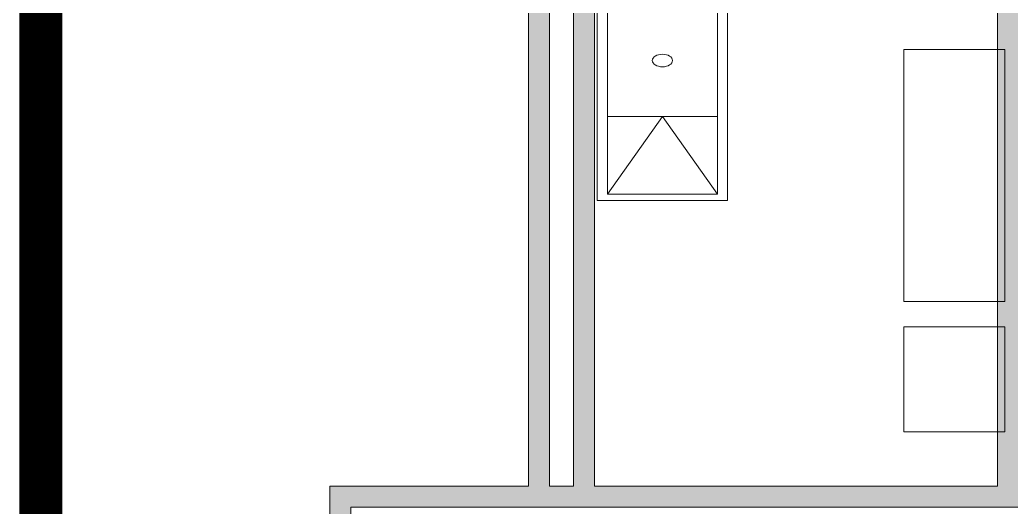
# Model space of a CAD drawing. Header units: inches. Extents: x -675 to 1187, y -924 to 1124.
# Drawn here: x -675.4 to -439.4, y 5.9 to 121.9 of the extents above; entities that cross this region are included whole.
import ezdxf

# ---------------------------------------------------------------- set-up
doc = ezdxf.new("R2010")
doc.units = ezdxf.units.IN
doc.header["$MEASUREMENT"] = 0
for name, color, linetype, lineweight in [('A-Furn-Chair', 250, 'Continuous', 13), ('A-Wall-E', 50, 'Continuous', 9), ('Base_dwg', 8, 'Continuous', 9), ('core and shell', 50, 'Continuous', 9)]:
    doc.layers.add(name, color=color, linetype=linetype, lineweight=lineweight)

# ---------------------------------------------------------------- blocks, each defined once
blk = doc.blocks.new('Base_dwg__U365-727939-Level 1 Copy 1')
at = {"layer": 'A-Wall-E'}
for points in [[(13.0625, 2.5), (2.5, 2.5), (-2.5, -2.5), (10.5625, -2.5), (13.0625, -1.25)], [(220, 0), (218.75, 2.5), (13.0625, 2.5), (13.0625, -1.25), (15.5625, -2.5), (218.75, -2.5)]]:
    blk.add_hatch(color=256, dxfattribs=at).paths.add_polyline_path(points, flags=0)
for p, q in [((-2.5, -2.5), (10.5625, -2.5)), ((15.5625, -2.5), (218.75, -2.5))]:
    blk.add_line(p, q, dxfattribs=at)
at = {"layer": 'A-Wall-E', "flags": 128}
blk.add_lwpolyline([(218.75, 2.5), (13.0625, 2.5), (2.5, 2.5)], dxfattribs=at)
blk = doc.blocks.new('Base_dwg__U366-727940-Level 1 Copy 1')
at = {"layer": 'A-Wall-E'}
blk.add_hatch(color=256, dxfattribs=at).paths.add_polyline_path([(220, 0), (218.75, 2.5), (2.5, 2.5), (1.25, 0), (2.5, -2.5), (218.75, -2.5)], flags=0)
for p, q in [((218.75, 2.5), (2.5, 2.5)), ((2.5, -2.5), (218.75, -2.5))]:
    blk.add_line(p, q, dxfattribs=at)
blk = doc.blocks.new('Base_dwg__U368-727942-Level 1 Copy 1')
at = {"layer": 'A-Wall-E'}
blk.add_hatch(color=256, dxfattribs=at).paths.add_polyline_path([(223.75, 2.5), (2.5, 2.5), (2.5, -2.5), (218.75, -2.5)], flags=0)
for p, q in [((223.75, 2.5), (2.5, 2.5)), ((2.5, -2.5), (218.75, -2.5))]:
    blk.add_line(p, q, dxfattribs=at)
blk = doc.blocks.new('Base_dwg__U369-727943-Level 1 Copy 1')
at = {"layer": 'A-Wall-E'}
for points in [[(-2.5, 2.5), (2.5, -2.5), (98.37, -2.5), (100.87, -1.25), (100.87, 2.5)], [(100.87, 2.5), (100.87, -1.25), (103.37, -2.5), (109.12, -2.5), (111.62, -1.25), (111.62, 2.5)], [(111.62, 2.5), (111.62, -1.25), (114.12, -2.5), (161.39, -2.5), (156.39, 2.5)]]:
    blk.add_hatch(color=256, dxfattribs=at).paths.add_polyline_path(points, flags=0)
for p, q in [((2.5, -2.5), (98.37, -2.5)), ((103.37, -2.5), (109.12, -2.5)), ((114.12, -2.5), (161.39, -2.5))]:
    blk.add_line(p, q, dxfattribs=at)
at = {"layer": 'A-Wall-E', "flags": 128}
blk.add_lwpolyline([(156.39, 2.5), (111.62, 2.5), (100.87, 2.5), (-2.5, 2.5)], dxfattribs=at)
blk = doc.blocks.new('Base_dwg__U370-727944-Level 1 Copy 1')
at = {"layer": 'A-Wall-E'}
blk.add_hatch(color=256, dxfattribs=at).paths.add_polyline_path([(208.5, -2.5), (203.5, 2.5), (2.5, 2.5), (-2.5, -2.5), (173.28, -2.5)], flags=0)
for p, q in [((203.5, 2.5), (2.5, 2.5)), ((-2.5, -2.5), (208.5, -2.5))]:
    blk.add_line(p, q, dxfattribs=at)
blk = doc.blocks.new('Base_dwg-531197-Level 1 Copy 1')
at = {"layer": 'A-Furn-Chair'}
blk.add_line((491.44, 1022.84), (465.24, 1022.84), dxfattribs=at)
at = {"layer": 'A-Furn-Chair', "flags": 128}
for points in [[(493.84, 1002.84), (493.84, 1149.51), (462.84, 1149.51), (462.84, 1002.84)], [(559.82, 978.84), (559.82, 1038.84), (535.82, 1038.84), (535.82, 978.84)], [(535.82, 947.77), (559.82, 947.77), (559.82, 972.77), (535.82, 972.77)]]:
    blk.add_lwpolyline(points, close=True, dxfattribs=at)
for points in [[(478.34, 1129.51), (465.24, 1148.01), (491.44, 1148.01), (465.24, 1148.01), (465.24, 1004.34), (491.44, 1004.34), (491.44, 1121.34)], [(491.44, 1004.34), (478.34, 1022.84), (465.24, 1004.34)]]:
    blk.add_lwpolyline(points, dxfattribs=at)
at = {"layer": 'A-Furn-Chair'}
blk.add_ellipse((478.34, 1036.18), major_axis=(2.4, 0), ratio=0.625, dxfattribs=at)
at = {"layer": 'core and shell'}
for p, q in [((335.41, 359.9), (335.41, 1861.47)), ((335.41, 1045.83), (325.41, 1045.83)), ((335.41, 1045.71), (325.41, 1045.71)), ((335.41, 1045.58), (325.41, 1045.58)), ((335.41, 1045.46), (325.41, 1045.46)), ((335.41, 1045.33), (325.41, 1045.33)), ((335.41, 1045.21), (325.41, 1045.21)), ((335.41, 1045.08), (325.41, 1045.08)), ((335.41, 1044.96), (325.41, 1044.96)), ((335.41, 1044.83), (325.41, 1044.83)), ((335.41, 1044.71), (325.41, 1044.71)), ((335.41, 1044.58), (325.41, 1044.58)), ((335.41, 1044.46), (325.41, 1044.46)), ((335.41, 1044.33), (325.41, 1044.33)), ((335.41, 1044.21), (325.41, 1044.21)), ((335.41, 1044.08), (325.41, 1044.08)), ((335.41, 1043.96), (325.41, 1043.96)), ((335.41, 1043.83), (325.41, 1043.83)), ((335.41, 1043.71), (325.41, 1043.71)), ((335.41, 1043.58), (325.41, 1043.58)), ((335.41, 1043.46), (325.41, 1043.46)), ((335.41, 1043.33), (325.41, 1043.33)), ((335.41, 1043.21), (325.41, 1043.21)), ((335.41, 1043.08), (325.41, 1043.08)), ((335.41, 1042.96), (325.41, 1042.96)), ((335.41, 1042.83), (325.41, 1042.83)), ((335.41, 1042.71), (325.41, 1042.71)), ((335.41, 1042.58), (325.41, 1042.58)), ((335.41, 1042.46), (325.41, 1042.46)), ((335.41, 1042.33), (325.41, 1042.33)), ((335.41, 1042.21), (325.41, 1042.21)), ((335.41, 1042.08), (325.41, 1042.08)), ((335.41, 1041.96), (325.41, 1041.96)), ((335.41, 1041.83), (325.41, 1041.83)), ((335.41, 1041.71), (325.41, 1041.71)), ((335.41, 1041.58), (325.41, 1041.58)), ((335.41, 1041.46), (325.41, 1041.46)), ((335.41, 1041.33), (325.41, 1041.33)), ((335.41, 1041.21), (325.41, 1041.21)), ((335.41, 1041.08), (325.41, 1041.08)), ((335.41, 1040.96), (325.41, 1040.96)), ((335.41, 1040.83), (325.41, 1040.83)), ((335.41, 1040.71), (325.41, 1040.71)), ((335.41, 1040.58), (325.41, 1040.58)), ((335.41, 1040.46), (325.41, 1040.46)), ((335.41, 1040.33), (325.41, 1040.33)), ((335.41, 1040.21), (325.41, 1040.21)), ((335.41, 1040.08), (325.41, 1040.08)), ((335.41, 1039.96), (325.41, 1039.96)), ((335.41, 1039.83), (325.41, 1039.83)), ((335.41, 1039.71), (325.41, 1039.71)), ((335.41, 1039.58), (325.41, 1039.58)), ((335.41, 1039.46), (325.41, 1039.46)), ((335.41, 1039.33), (325.41, 1039.33)), ((335.41, 1039.21), (325.41, 1039.21)), ((335.41, 1039.08), (325.41, 1039.08)), ((335.41, 1038.96), (325.41, 1038.96)), ((335.41, 1038.83), (325.41, 1038.83)), ((335.41, 1038.71), (325.41, 1038.71)), ((335.41, 1038.58), (325.41, 1038.58)), ((335.41, 1038.46), (325.41, 1038.46)), ((335.41, 1038.33), (325.41, 1038.33)), ((335.41, 1038.21), (325.41, 1038.21)), ((335.41, 1038.08), (325.41, 1038.08)), ((335.41, 1037.96), (325.41, 1037.96)), ((335.41, 1037.83), (325.41, 1037.83)), ((335.41, 1037.71), (325.41, 1037.71)), ((335.41, 1037.58), (325.41, 1037.58)), ((335.41, 1037.46), (325.41, 1037.46)), ((335.41, 1037.33), (325.41, 1037.33)), ((335.41, 1037.21), (325.41, 1037.21)), ((335.41, 1037.08), (325.41, 1037.08)), ((335.41, 1036.96), (325.41, 1036.96)), ((335.41, 1036.83), (325.41, 1036.83)), ((335.41, 1036.71), (325.41, 1036.71)), ((335.41, 1036.58), (325.41, 1036.58)), ((335.41, 1036.46), (325.41, 1036.46)), ((335.41, 1036.33), (325.41, 1036.33)), ((335.41, 1036.21), (325.41, 1036.21)), ((335.41, 1036.08), (325.41, 1036.08)), ((335.41, 1035.96), (325.41, 1035.96)), ((335.41, 1035.83), (325.41, 1035.83)), ((335.41, 1035.71), (325.41, 1035.71)), ((335.41, 1035.58), (325.41, 1035.58)), ((335.41, 1035.46), (325.41, 1035.46)), ((335.41, 1035.33), (325.41, 1035.33)), ((335.41, 1035.21), (325.41, 1035.21)), ((335.41, 1035.08), (325.41, 1035.08)), ((335.41, 1034.96), (325.41, 1034.96)), ((335.41, 1034.83), (325.41, 1034.83)), ((335.41, 1034.71), (325.41, 1034.71)), ((335.41, 1034.58), (325.41, 1034.58)), ((335.41, 1034.46), (325.41, 1034.46)), ((335.41, 1034.33), (325.41, 1034.33)), ((335.41, 1034.21), (325.41, 1034.21)), ((335.41, 1034.08), (325.41, 1034.08)), ((335.41, 1033.96), (325.41, 1033.96)), ((335.41, 1033.83), (325.41, 1033.83)), ((335.41, 1033.71), (325.41, 1033.71)), ((335.41, 1033.58), (325.41, 1033.58)), ((335.41, 1033.46), (325.41, 1033.46)), ((335.41, 1033.33), (325.41, 1033.33)), ((335.41, 1033.21), (325.41, 1033.21)), ((335.41, 1033.08), (325.41, 1033.08)), ((335.41, 1032.96), (325.41, 1032.96)), ((335.41, 1032.83), (325.41, 1032.83)), ((335.41, 1032.71), (325.41, 1032.71)), ((335.41, 1032.58), (325.41, 1032.58)), ((335.41, 1032.46), (325.41, 1032.46)), ((335.41, 1032.33), (325.41, 1032.33)), ((335.41, 1032.21), (325.41, 1032.21)), ((335.41, 1032.08), (325.41, 1032.08)), ((335.41, 1031.96), (325.41, 1031.96)), ((335.41, 1031.83), (325.41, 1031.83)), ((335.41, 1031.71), (325.41, 1031.71)), ((335.41, 1031.58), (325.41, 1031.58)), ((335.41, 1031.46), (325.41, 1031.46)), ((335.41, 1031.33), (325.41, 1031.33)), ((335.41, 1031.21), (325.41, 1031.21)), ((335.41, 1031.08), (325.41, 1031.08)), ((335.41, 1030.96), (325.41, 1030.96)), ((335.41, 1030.83), (325.41, 1030.83)), ((335.41, 1030.71), (325.41, 1030.71)), ((335.41, 1030.58), (325.41, 1030.58)), ((335.41, 1030.46), (325.41, 1030.46)), ((335.41, 1030.33), (325.41, 1030.33)), ((335.41, 1030.21), (325.41, 1030.21)), ((335.41, 1030.08), (325.41, 1030.08)), ((335.41, 1029.96), (325.41, 1029.96)), ((335.41, 1029.83), (325.41, 1029.83)), ((335.41, 1029.71), (325.41, 1029.71)), ((335.41, 1029.58), (325.41, 1029.58)), ((335.41, 1029.46), (325.41, 1029.46)), ((335.41, 1029.33), (325.41, 1029.33)), ((335.41, 1029.21), (325.41, 1029.21)), ((335.41, 1029.08), (325.41, 1029.08)), ((335.41, 1028.96), (325.41, 1028.96)), ((335.41, 1028.83), (325.41, 1028.83)), ((335.41, 1028.71), (325.41, 1028.71)), ((335.41, 1028.58), (325.41, 1028.58)), ((335.41, 1028.46), (325.41, 1028.46)), ((335.41, 1028.33), (325.41, 1028.33)), ((335.41, 1028.21), (325.41, 1028.21)), ((335.41, 1028.08), (325.41, 1028.08)), ((335.41, 1027.96), (325.41, 1027.96)), ((335.41, 1027.83), (325.41, 1027.83)), ((335.41, 1027.71), (325.41, 1027.71)), ((335.41, 1027.58), (325.41, 1027.58)), ((335.41, 1027.46), (325.41, 1027.46)), ((335.41, 1027.33), (325.41, 1027.33)), ((335.41, 1027.21), (325.41, 1027.21)), ((335.41, 1027.08), (325.41, 1027.08)), ((335.41, 1026.96), (325.41, 1026.96)), ((335.41, 1026.83), (325.41, 1026.83)), ((335.41, 1026.71), (325.41, 1026.71)), ((335.41, 1026.58), (325.41, 1026.58)), ((335.41, 1026.46), (325.41, 1026.46)), ((335.41, 1026.33), (325.41, 1026.33)), ((335.41, 1026.21), (325.41, 1026.21)), ((335.41, 1026.08), (325.41, 1026.08)), ((335.41, 1025.96), (325.41, 1025.96)), ((335.41, 1025.83), (325.41, 1025.83)), ((335.41, 1025.71), (325.41, 1025.71)), ((335.41, 1025.58), (325.41, 1025.58)), ((335.41, 1025.46), (325.41, 1025.46)), ((335.41, 1025.33), (325.41, 1025.33)), ((335.41, 1025.21), (325.41, 1025.21)), ((335.41, 1025.08), (325.41, 1025.08)), ((335.41, 1024.96), (325.41, 1024.96)), ((335.41, 1024.83), (325.41, 1024.83)), ((335.41, 1024.71), (325.41, 1024.71)), ((335.41, 1024.58), (325.41, 1024.58)), ((335.41, 1024.46), (325.41, 1024.46)), ((335.41, 1024.33), (325.41, 1024.33)), ((335.41, 1024.21), (325.41, 1024.21)), ((335.41, 1024.08), (325.41, 1024.08)), ((335.41, 1023.96), (325.41, 1023.96)), ((335.41, 1023.83), (325.41, 1023.83)), ((335.41, 1023.71), (325.41, 1023.71)), ((335.41, 1023.58), (325.41, 1023.58)), ((335.41, 1023.46), (325.41, 1023.46)), ((335.41, 1023.33), (325.41, 1023.33)), ((335.41, 1023.21), (325.41, 1023.21)), ((335.41, 1023.08), (325.41, 1023.08)), ((335.41, 1022.96), (325.41, 1022.96)), ((335.41, 1022.83), (325.41, 1022.83)), ((335.41, 1022.71), (325.41, 1022.71)), ((335.41, 1022.58), (325.41, 1022.58)), ((335.41, 1022.46), (325.41, 1022.46)), ((335.41, 1022.33), (325.41, 1022.33)), ((335.41, 1022.21), (325.41, 1022.21)), ((335.41, 1022.08), (325.41, 1022.08)), ((335.41, 1021.96), (325.41, 1021.96)), ((335.41, 1021.83), (325.41, 1021.83)), ((335.41, 1021.71), (325.41, 1021.71)), ((335.41, 1021.58), (325.41, 1021.58)), ((335.41, 1021.46), (325.41, 1021.46)), ((335.41, 1021.33), (325.41, 1021.33)), ((335.41, 1021.21), (325.41, 1021.21)), ((335.41, 1021.08), (325.41, 1021.08)), ((335.41, 1020.96), (325.41, 1020.96)), ((335.41, 1020.83), (325.41, 1020.83)), ((335.41, 1020.71), (325.41, 1020.71)), ((335.41, 1020.58), (325.41, 1020.58)), ((335.41, 1020.46), (325.41, 1020.46)), ((335.41, 1020.33), (325.41, 1020.33)), ((335.41, 1020.21), (325.41, 1020.21)), ((335.41, 1020.08), (325.41, 1020.08)), ((335.41, 1019.96), (325.41, 1019.96)), ((335.41, 1019.83), (325.41, 1019.83)), ((335.41, 1019.71), (325.41, 1019.71)), ((335.41, 1019.58), (325.41, 1019.58)), ((335.41, 1019.46), (325.41, 1019.46)), ((335.41, 1019.33), (325.41, 1019.33)), ((335.41, 1019.21), (325.41, 1019.21)), ((335.41, 1019.08), (325.41, 1019.08)), ((335.41, 1018.96), (325.41, 1018.96)), ((335.41, 1018.83), (325.41, 1018.83)), ((335.41, 1018.71), (325.41, 1018.71)), ((335.41, 1018.58), (325.41, 1018.58)), ((335.41, 1018.46), (325.41, 1018.46)), ((335.41, 1018.33), (325.41, 1018.33)), ((335.41, 1018.21), (325.41, 1018.21)), ((335.41, 1018.08), (325.41, 1018.08)), ((335.41, 1017.96), (325.41, 1017.96)), ((335.41, 1017.83), (325.41, 1017.83)), ((335.41, 1017.71), (325.41, 1017.71)), ((335.41, 1017.58), (325.41, 1017.58)), ((335.41, 1017.46), (325.41, 1017.46)), ((335.41, 1017.33), (325.41, 1017.33)), ((335.41, 1017.21), (325.41, 1017.21)), ((335.41, 1017.08), (325.41, 1017.08)), ((335.41, 1016.96), (325.41, 1016.96)), ((335.41, 1016.83), (325.41, 1016.83)), ((335.41, 1016.71), (325.41, 1016.71)), ((335.41, 1016.58), (325.41, 1016.58)), ((335.41, 1016.46), (325.41, 1016.46)), ((335.41, 1016.33), (325.41, 1016.33)), ((335.41, 1016.21), (325.41, 1016.21)), ((335.41, 1016.08), (325.41, 1016.08)), ((335.41, 1015.96), (325.41, 1015.96)), ((335.41, 1015.83), (325.41, 1015.83)), ((335.41, 1015.71), (325.41, 1015.71)), ((335.41, 1015.58), (325.41, 1015.58)), ((335.41, 1015.46), (325.41, 1015.46)), ((335.41, 1015.33), (325.41, 1015.33)), ((335.41, 1015.21), (325.41, 1015.21)), ((335.41, 1015.08), (325.41, 1015.08)), ((335.41, 1014.96), (325.41, 1014.96)), ((335.41, 1014.83), (325.41, 1014.83)), ((335.41, 1014.71), (325.41, 1014.71)), ((335.41, 1014.58), (325.41, 1014.58)), ((335.41, 1014.46), (325.41, 1014.46)), ((335.41, 1014.33), (325.41, 1014.33)), ((335.41, 1014.21), (325.41, 1014.21)), ((335.41, 1014.08), (325.41, 1014.08)), ((335.41, 1013.96), (325.41, 1013.96)), ((335.41, 1013.83), (325.41, 1013.83)), ((335.41, 1013.71), (325.41, 1013.71)), ((335.41, 1013.58), (325.41, 1013.58)), ((335.41, 1013.46), (325.41, 1013.46)), ((335.41, 1013.33), (325.41, 1013.33)), ((335.41, 1013.21), (325.41, 1013.21)), ((335.41, 1013.08), (325.41, 1013.08)), ((335.41, 1012.96), (325.41, 1012.96)), ((335.41, 1012.83), (325.41, 1012.83)), ((335.41, 1012.71), (325.41, 1012.71)), ((335.41, 1012.58), (325.41, 1012.58)), ((335.41, 1012.46), (325.41, 1012.46)), ((335.41, 1012.33), (325.41, 1012.33)), ((335.41, 1012.21), (325.41, 1012.21)), ((335.41, 1012.08), (325.41, 1012.08)), ((335.41, 1011.96), (325.41, 1011.96)), ((335.41, 1011.83), (325.41, 1011.83)), ((335.41, 1011.71), (325.41, 1011.71)), ((335.41, 1011.58), (325.41, 1011.58)), ((335.41, 1011.46), (325.41, 1011.46)), ((335.41, 1011.33), (325.41, 1011.33)), ((335.41, 1011.21), (325.41, 1011.21)), ((335.41, 1011.08), (325.41, 1011.08)), ((335.41, 1010.96), (325.41, 1010.96)), ((335.41, 1010.83), (325.41, 1010.83)), ((335.41, 1010.71), (325.41, 1010.71)), ((335.41, 1010.58), (325.41, 1010.58)), ((335.41, 1010.46), (325.41, 1010.46)), ((335.41, 1010.33), (325.41, 1010.33)), ((335.41, 1010.21), (325.41, 1010.21)), ((335.41, 1010.08), (325.41, 1010.08)), ((335.41, 1009.96), (325.41, 1009.96)), ((335.41, 1009.83), (325.41, 1009.83)), ((335.41, 1009.71), (325.41, 1009.71)), ((335.41, 1009.58), (325.41, 1009.58)), ((335.41, 1009.46), (325.41, 1009.46)), ((335.41, 1009.33), (325.41, 1009.33)), ((335.41, 1009.21), (325.41, 1009.21)), ((335.41, 1009.08), (325.41, 1009.08)), ((335.41, 1008.96), (325.41, 1008.96)), ((335.41, 1008.83), (325.41, 1008.83)), ((335.41, 1008.71), (325.41, 1008.71)), ((335.41, 1008.58), (325.41, 1008.58)), ((335.41, 1008.46), (325.41, 1008.46)), ((335.41, 1008.33), (325.41, 1008.33)), ((335.41, 1008.21), (325.41, 1008.21)), ((335.41, 1008.08), (325.41, 1008.08)), ((335.41, 1007.96), (325.41, 1007.96)), ((335.41, 1007.83), (325.41, 1007.83)), ((335.41, 1007.71), (325.41, 1007.71)), ((335.41, 1007.58), (325.41, 1007.58)), ((335.41, 1007.46), (325.41, 1007.46)), ((335.41, 1007.33), (325.41, 1007.33)), ((335.41, 1007.21), (325.41, 1007.21)), ((335.41, 1007.08), (325.41, 1007.08)), ((335.41, 1006.96), (325.41, 1006.96)), ((335.41, 1006.83), (325.41, 1006.83)), ((335.41, 1006.71), (325.41, 1006.71)), ((335.41, 1006.58), (325.41, 1006.58)), ((335.41, 1006.46), (325.41, 1006.46)), ((335.41, 1006.33), (325.41, 1006.33)), ((335.41, 1006.21), (325.41, 1006.21)), ((335.41, 1006.08), (325.41, 1006.08)), ((335.41, 1005.96), (325.41, 1005.96)), ((335.41, 1005.83), (325.41, 1005.83)), ((335.41, 1005.71), (325.41, 1005.71)), ((335.41, 1005.58), (325.41, 1005.58)), ((335.41, 1005.46), (325.41, 1005.46)), ((335.41, 1005.33), (325.41, 1005.33)), ((335.41, 1005.21), (325.41, 1005.21)), ((335.41, 1005.08), (325.41, 1005.08)), ((335.41, 1004.96), (325.41, 1004.96)), ((335.41, 1004.83), (325.41, 1004.83)), ((335.41, 1004.71), (325.41, 1004.71)), ((335.41, 1004.58), (325.41, 1004.58)), ((335.41, 1004.46), (325.41, 1004.46)), ((335.41, 1004.33), (325.41, 1004.33)), ((335.41, 1004.21), (325.41, 1004.21)), ((335.41, 1004.08), (325.41, 1004.08)), ((335.41, 1003.96), (325.41, 1003.96)), ((335.41, 1003.83), (325.41, 1003.83)), ((335.41, 1003.71), (325.41, 1003.71)), ((335.41, 1003.58), (325.41, 1003.58)), ((335.41, 1003.46), (325.41, 1003.46)), ((335.41, 1003.33), (325.41, 1003.33)), ((335.41, 1003.21), (325.41, 1003.21)), ((335.41, 1003.08), (325.41, 1003.08)), ((335.41, 1002.96), (325.41, 1002.96)), ((335.41, 1002.83), (325.41, 1002.83)), ((335.41, 1002.71), (325.41, 1002.71)), ((335.41, 1002.58), (325.41, 1002.58)), ((335.41, 1002.46), (325.41, 1002.46)), ((335.41, 1002.33), (325.41, 1002.33)), ((335.41, 1002.21), (325.41, 1002.21)), ((335.41, 1002.08), (325.41, 1002.08)), ((335.41, 1001.96), (325.41, 1001.96)), ((335.41, 1001.83), (325.41, 1001.83)), ((335.41, 1001.71), (325.41, 1001.71)), ((335.41, 1001.58), (325.41, 1001.58)), ((335.41, 1001.46), (325.41, 1001.46)), ((335.41, 1001.33), (325.41, 1001.33)), ((335.41, 1001.21), (325.41, 1001.21)), ((335.41, 1001.08), (325.41, 1001.08)), ((335.41, 1000.96), (325.41, 1000.96)), ((335.41, 1000.83), (325.41, 1000.83)), ((335.41, 1000.71), (325.41, 1000.71)), ((335.41, 1000.58), (325.41, 1000.58)), ((335.41, 1000.46), (325.41, 1000.46)), ((335.41, 1000.33), (325.41, 1000.33)), ((335.41, 1000.21), (325.41, 1000.21)), ((335.41, 1000.08), (325.41, 1000.08)), ((335.41, 999.96), (325.41, 999.96)), ((335.41, 999.83), (325.41, 999.83)), ((335.41, 999.71), (325.41, 999.71)), ((335.41, 999.58), (325.41, 999.58)), ((335.41, 999.46), (325.41, 999.46)), ((335.41, 999.33), (325.41, 999.33)), ((335.41, 999.21), (325.41, 999.21)), ((335.41, 999.08), (325.41, 999.08)), ((335.41, 998.96), (325.41, 998.96)), ((335.41, 998.83), (325.41, 998.83)), ((335.41, 998.71), (325.41, 998.71)), ((335.41, 998.58), (325.41, 998.58)), ((335.41, 998.46), (325.41, 998.46)), ((335.41, 998.33), (325.41, 998.33)), ((335.41, 998.21), (325.41, 998.21)), ((335.41, 998.08), (325.41, 998.08)), ((335.41, 997.96), (325.41, 997.96)), ((335.41, 997.83), (325.41, 997.83)), ((335.41, 997.71), (325.41, 997.71)), ((335.41, 997.58), (325.41, 997.58)), ((335.41, 997.46), (325.41, 997.46)), ((335.41, 997.33), (325.41, 997.33)), ((335.41, 997.21), (325.41, 997.21)), ((335.41, 997.08), (325.41, 997.08)), ((335.41, 996.96), (325.41, 996.96)), ((335.41, 996.83), (325.41, 996.83)), ((335.41, 996.71), (325.41, 996.71)), ((335.41, 996.58), (325.41, 996.58)), ((335.41, 996.46), (325.41, 996.46)), ((335.41, 996.33), (325.41, 996.33)), ((335.41, 996.21), (325.41, 996.21)), ((335.41, 996.08), (325.41, 996.08)), ((335.41, 995.96), (325.41, 995.96)), ((335.41, 995.83), (325.41, 995.83)), ((335.41, 995.71), (325.41, 995.71)), ((335.41, 995.58), (325.41, 995.58)), ((335.41, 995.46), (325.41, 995.46)), ((335.41, 995.33), (325.41, 995.33)), ((335.41, 995.21), (325.41, 995.21)), ((335.41, 995.08), (325.41, 995.08)), ((335.41, 994.96), (325.41, 994.96)), ((335.41, 994.83), (325.41, 994.83)), ((335.41, 994.71), (325.41, 994.71)), ((335.41, 994.58), (325.41, 994.58)), ((335.41, 994.46), (325.41, 994.46)), ((335.41, 994.33), (325.41, 994.33)), ((335.41, 994.21), (325.41, 994.21)), ((335.41, 994.08), (325.41, 994.08)), ((335.41, 993.96), (325.41, 993.96)), ((335.41, 993.83), (325.41, 993.83)), ((335.41, 993.71), (325.41, 993.71)), ((335.41, 993.58), (325.41, 993.58)), ((335.41, 993.46), (325.41, 993.46)), ((335.41, 993.33), (325.41, 993.33)), ((335.41, 993.21), (325.41, 993.21)), ((335.41, 993.08), (325.41, 993.08)), ((335.41, 992.96), (325.41, 992.96)), ((335.41, 992.83), (325.41, 992.83)), ((335.41, 992.71), (325.41, 992.71)), ((335.41, 992.58), (325.41, 992.58)), ((335.41, 992.46), (325.41, 992.46)), ((335.41, 992.33), (325.41, 992.33)), ((335.41, 992.21), (325.41, 992.21)), ((335.41, 992.08), (325.41, 992.08)), ((335.41, 991.96), (325.41, 991.96)), ((335.41, 991.83), (325.41, 991.83)), ((335.41, 991.71), (325.41, 991.71)), ((335.41, 991.58), (325.41, 991.58)), ((335.41, 991.46), (325.41, 991.46)), ((335.41, 991.33), (325.41, 991.33)), ((335.41, 991.21), (325.41, 991.21)), ((335.41, 991.08), (325.41, 991.08)), ((335.41, 990.96), (325.41, 990.96)), ((335.41, 990.83), (325.41, 990.83)), ((335.41, 990.71), (325.41, 990.71)), ((335.41, 990.58), (325.41, 990.58)), ((335.41, 990.46), (325.41, 990.46)), ((335.41, 990.33), (325.41, 990.33)), ((335.41, 990.21), (325.41, 990.21)), ((335.41, 990.08), (325.41, 990.08)), ((335.41, 989.96), (325.41, 989.96)), ((335.41, 989.83), (325.41, 989.83)), ((335.41, 989.71), (325.41, 989.71)), ((335.41, 989.58), (325.41, 989.58)), ((335.41, 989.46), (325.41, 989.46)), ((335.41, 989.33), (325.41, 989.33)), ((335.41, 989.21), (325.41, 989.21)), ((335.41, 989.08), (325.41, 989.08)), ((335.41, 988.96), (325.41, 988.96)), ((335.41, 988.83), (325.41, 988.83)), ((335.41, 988.71), (325.41, 988.71)), ((335.41, 988.58), (325.41, 988.58)), ((335.41, 988.46), (325.41, 988.46)), ((335.41, 988.33), (325.41, 988.33)), ((335.41, 988.21), (325.41, 988.21)), ((335.41, 988.08), (325.41, 988.08)), ((335.41, 987.96), (325.41, 987.96)), ((335.41, 987.83), (325.41, 987.83)), ((335.41, 987.71), (325.41, 987.71)), ((335.41, 987.58), (325.41, 987.58)), ((335.41, 987.46), (325.41, 987.46)), ((335.41, 987.33), (325.41, 987.33)), ((335.41, 987.21), (325.41, 987.21)), ((335.41, 987.08), (325.41, 987.08)), ((335.41, 986.96), (325.41, 986.96)), ((335.41, 986.83), (325.41, 986.83)), ((335.41, 986.71), (325.41, 986.71)), ((335.41, 986.58), (325.41, 986.58)), ((335.41, 986.46), (325.41, 986.46)), ((335.41, 986.33), (325.41, 986.33)), ((335.41, 986.21), (325.41, 986.21)), ((335.41, 986.08), (325.41, 986.08)), ((335.41, 985.96), (325.41, 985.96)), ((335.41, 985.83), (325.41, 985.83)), ((335.41, 985.71), (325.41, 985.71)), ((335.41, 985.58), (325.41, 985.58)), ((335.41, 985.46), (325.41, 985.46)), ((335.41, 985.33), (325.41, 985.33)), ((335.41, 985.21), (325.41, 985.21)), ((335.41, 985.08), (325.41, 985.08)), ((335.41, 984.96), (325.41, 984.96)), ((335.41, 984.83), (325.41, 984.83)), ((335.41, 984.71), (325.41, 984.71)), ((335.41, 984.58), (325.41, 984.58)), ((335.41, 984.46), (325.41, 984.46)), ((335.41, 984.33), (325.41, 984.33)), ((335.41, 984.21), (325.41, 984.21)), ((335.41, 984.08), (325.41, 984.08)), ((335.41, 983.96), (325.41, 983.96)), ((335.41, 983.83), (325.41, 983.83)), ((335.41, 983.71), (325.41, 983.71)), ((335.41, 983.58), (325.41, 983.58)), ((335.41, 983.46), (325.41, 983.46)), ((335.41, 983.33), (325.41, 983.33)), ((335.41, 983.21), (325.41, 983.21)), ((335.41, 983.08), (325.41, 983.08)), ((335.41, 982.96), (325.41, 982.96)), ((335.41, 982.83), (325.41, 982.83)), ((335.41, 982.71), (325.41, 982.71)), ((335.41, 982.58), (325.41, 982.58)), ((335.41, 982.46), (325.41, 982.46)), ((335.41, 982.33), (325.41, 982.33)), ((335.41, 982.21), (325.41, 982.21)), ((335.41, 982.08), (325.41, 982.08)), ((335.41, 981.96), (325.41, 981.96)), ((335.41, 981.83), (325.41, 981.83)), ((335.41, 981.71), (325.41, 981.71)), ((335.41, 981.58), (325.41, 981.58)), ((335.41, 981.46), (325.41, 981.46)), ((335.41, 981.33), (325.41, 981.33)), ((335.41, 981.21), (325.41, 981.21)), ((335.41, 981.08), (325.41, 981.08)), ((335.41, 980.96), (325.41, 980.96)), ((335.41, 980.83), (325.41, 980.83)), ((335.41, 980.71), (325.41, 980.71)), ((335.41, 980.58), (325.41, 980.58)), ((335.41, 980.46), (325.41, 980.46)), ((335.41, 980.33), (325.41, 980.33)), ((335.41, 980.21), (325.41, 980.21)), ((335.41, 980.08), (325.41, 980.08)), ((335.41, 979.96), (325.41, 979.96)), ((335.41, 979.83), (325.41, 979.83)), ((335.41, 979.71), (325.41, 979.71)), ((335.41, 979.58), (325.41, 979.58)), ((335.41, 979.46), (325.41, 979.46)), ((335.41, 979.33), (325.41, 979.33)), ((335.41, 979.21), (325.41, 979.21)), ((335.41, 979.08), (325.41, 979.08)), ((335.41, 978.96), (325.41, 978.96)), ((335.41, 978.83), (325.41, 978.83)), ((335.41, 978.71), (325.41, 978.71)), ((335.41, 978.58), (325.41, 978.58)), ((335.41, 978.46), (325.41, 978.46)), ((335.41, 978.33), (325.41, 978.33)), ((335.41, 978.21), (325.41, 978.21)), ((335.41, 978.08), (325.41, 978.08)), ((335.41, 977.96), (325.41, 977.96)), ((335.41, 977.83), (325.41, 977.83)), ((335.41, 977.71), (325.41, 977.71)), ((335.41, 977.58), (325.41, 977.58)), ((335.41, 977.46), (325.41, 977.46)), ((335.41, 977.33), (325.41, 977.33)), ((335.41, 977.21), (325.41, 977.21)), ((335.41, 977.08), (325.41, 977.08)), ((335.41, 976.96), (325.41, 976.96)), ((335.41, 976.83), (325.41, 976.83)), ((335.41, 976.71), (325.41, 976.71)), ((335.41, 976.58), (325.41, 976.58)), ((335.41, 976.46), (325.41, 976.46)), ((335.41, 976.33), (325.41, 976.33)), ((335.41, 976.21), (325.41, 976.21)), ((335.41, 976.08), (325.41, 976.08)), ((335.41, 975.96), (325.41, 975.96)), ((335.41, 975.83), (325.41, 975.83)), ((335.41, 975.71), (325.41, 975.71)), ((335.41, 975.58), (325.41, 975.58)), ((335.41, 975.46), (325.41, 975.46)), ((335.41, 975.33), (325.41, 975.33)), ((335.41, 975.21), (325.41, 975.21)), ((335.41, 975.08), (325.41, 975.08)), ((335.41, 974.96), (325.41, 974.96)), ((335.41, 974.83), (325.41, 974.83)), ((335.41, 974.71), (325.41, 974.71)), ((335.41, 974.58), (325.41, 974.58)), ((335.41, 974.46), (325.41, 974.46)), ((335.41, 974.33), (325.41, 974.33)), ((335.41, 974.21), (325.41, 974.21)), ((335.41, 974.08), (325.41, 974.08)), ((335.41, 973.96), (325.41, 973.96)), ((335.41, 973.83), (325.41, 973.83)), ((335.41, 973.71), (325.41, 973.71)), ((335.41, 973.58), (325.41, 973.58)), ((335.41, 973.46), (325.41, 973.46)), ((335.41, 973.33), (325.41, 973.33)), ((335.41, 973.21), (325.41, 973.21)), ((335.41, 973.08), (325.41, 973.08)), ((335.41, 972.96), (325.41, 972.96)), ((335.41, 972.83), (325.41, 972.83)), ((335.41, 972.71), (325.41, 972.71)), ((335.41, 972.58), (325.41, 972.58)), ((335.41, 972.46), (325.41, 972.46)), ((335.41, 972.33), (325.41, 972.33)), ((335.41, 972.21), (325.41, 972.21)), ((335.41, 972.08), (325.41, 972.08)), ((335.41, 971.96), (325.41, 971.96)), ((335.41, 971.83), (325.41, 971.83)), ((335.41, 971.71), (325.41, 971.71)), ((335.41, 971.58), (325.41, 971.58)), ((335.41, 971.46), (325.41, 971.46)), ((335.41, 971.33), (325.41, 971.33)), ((335.41, 971.21), (325.41, 971.21)), ((335.41, 971.08), (325.41, 971.08)), ((335.41, 970.96), (325.41, 970.96)), ((335.41, 970.83), (325.41, 970.83)), ((335.41, 970.71), (325.41, 970.71)), ((335.41, 970.58), (325.41, 970.58)), ((335.41, 970.46), (325.41, 970.46)), ((335.41, 970.33), (325.41, 970.33)), ((335.41, 970.21), (325.41, 970.21)), ((335.41, 970.08), (325.41, 970.08)), ((335.41, 969.96), (325.41, 969.96)), ((335.41, 969.83), (325.41, 969.83)), ((335.41, 969.71), (325.41, 969.71)), ((335.41, 969.58), (325.41, 969.58)), ((335.41, 969.46), (325.41, 969.46)), ((335.41, 969.33), (325.41, 969.33)), ((335.41, 969.21), (325.41, 969.21)), ((335.41, 969.08), (325.41, 969.08)), ((335.41, 968.96), (325.41, 968.96)), ((335.41, 968.83), (325.41, 968.83)), ((335.41, 968.71), (325.41, 968.71)), ((335.41, 968.58), (325.41, 968.58)), ((335.41, 968.46), (325.41, 968.46)), ((335.41, 968.33), (325.41, 968.33)), ((335.41, 968.21), (325.41, 968.21)), ((335.41, 968.08), (325.41, 968.08)), ((335.41, 967.96), (325.41, 967.96)), ((335.41, 967.83), (325.41, 967.83)), ((335.41, 967.71), (325.41, 967.71)), ((335.41, 967.58), (325.41, 967.58)), ((335.41, 967.46), (325.41, 967.46)), ((335.41, 967.33), (325.41, 967.33)), ((335.41, 967.21), (325.41, 967.21)), ((335.41, 967.08), (325.41, 967.08)), ((335.41, 966.96), (325.41, 966.96)), ((335.41, 966.83), (325.41, 966.83)), ((335.41, 966.71), (325.41, 966.71)), ((335.41, 966.58), (325.41, 966.58)), ((335.41, 966.46), (325.41, 966.46)), ((335.41, 966.33), (325.41, 966.33)), ((335.41, 966.21), (325.41, 966.21)), ((335.41, 966.08), (325.41, 966.08)), ((335.41, 965.96), (325.41, 965.96)), ((335.41, 965.83), (325.41, 965.83)), ((335.41, 965.71), (325.41, 965.71)), ((335.41, 965.58), (325.41, 965.58)), ((335.41, 965.46), (325.41, 965.46)), ((335.41, 965.33), (325.41, 965.33)), ((335.41, 965.21), (325.41, 965.21)), ((335.41, 965.08), (325.41, 965.08)), ((335.41, 964.96), (325.41, 964.96)), ((335.41, 964.83), (325.41, 964.83)), ((335.41, 964.71), (325.41, 964.71)), ((335.41, 964.58), (325.41, 964.58)), ((335.41, 964.46), (325.41, 964.46)), ((335.41, 964.33), (325.41, 964.33)), ((335.41, 964.21), (325.41, 964.21)), ((335.41, 964.08), (325.41, 964.08)), ((335.41, 963.96), (325.41, 963.96)), ((335.41, 963.83), (325.41, 963.83)), ((335.41, 963.71), (325.41, 963.71)), ((335.41, 963.58), (325.41, 963.58)), ((335.41, 963.46), (325.41, 963.46)), ((335.41, 963.33), (325.41, 963.33)), ((335.41, 963.21), (325.41, 963.21)), ((335.41, 963.08), (325.41, 963.08)), ((335.41, 962.96), (325.41, 962.96)), ((335.41, 962.83), (325.41, 962.83)), ((335.41, 962.71), (325.41, 962.71)), ((335.41, 962.58), (325.41, 962.58)), ((335.41, 962.46), (325.41, 962.46)), ((335.41, 962.33), (325.41, 962.33)), ((335.41, 962.21), (325.41, 962.21)), ((335.41, 962.08), (325.41, 962.08)), ((335.41, 961.96), (325.41, 961.96)), ((335.41, 961.83), (325.41, 961.83)), ((335.41, 961.71), (325.41, 961.71)), ((335.41, 961.58), (325.41, 961.58)), ((335.41, 961.46), (325.41, 961.46)), ((335.41, 961.33), (325.41, 961.33)), ((335.41, 961.21), (325.41, 961.21)), ((335.41, 961.08), (325.41, 961.08)), ((335.41, 960.96), (325.41, 960.96)), ((335.41, 960.83), (325.41, 960.83)), ((335.41, 960.71), (325.41, 960.71)), ((335.41, 960.58), (325.41, 960.58)), ((335.41, 960.46), (325.41, 960.46)), ((335.41, 960.33), (325.41, 960.33)), ((335.41, 960.21), (325.41, 960.21)), ((335.41, 960.08), (325.41, 960.08)), ((335.41, 959.96), (325.41, 959.96)), ((335.41, 959.83), (325.41, 959.83)), ((335.41, 959.71), (325.41, 959.71)), ((335.41, 959.58), (325.41, 959.58)), ((335.41, 959.46), (325.41, 959.46)), ((335.41, 959.33), (325.41, 959.33)), ((335.41, 959.21), (325.41, 959.21)), ((335.41, 959.08), (325.41, 959.08)), ((335.41, 958.96), (325.41, 958.96)), ((335.41, 958.83), (325.41, 958.83)), ((335.41, 958.71), (325.41, 958.71)), ((335.41, 958.58), (325.41, 958.58)), ((335.41, 958.46), (325.41, 958.46)), ((335.41, 958.33), (325.41, 958.33)), ((335.41, 958.21), (325.41, 958.21)), ((335.41, 958.08), (325.41, 958.08)), ((335.41, 957.96), (325.41, 957.96)), ((335.41, 957.83), (325.41, 957.83)), ((335.41, 957.71), (325.41, 957.71)), ((335.41, 957.58), (325.41, 957.58)), ((335.41, 957.46), (325.41, 957.46)), ((335.41, 957.33), (325.41, 957.33)), ((335.41, 957.21), (325.41, 957.21)), ((335.41, 957.08), (325.41, 957.08)), ((335.41, 956.96), (325.41, 956.96)), ((335.41, 956.83), (325.41, 956.83)), ((335.41, 956.71), (325.41, 956.71)), ((335.41, 956.58), (325.41, 956.58)), ((335.41, 956.46), (325.41, 956.46)), ((335.41, 956.33), (325.41, 956.33)), ((335.41, 956.21), (325.41, 956.21)), ((335.41, 956.08), (325.41, 956.08)), ((335.41, 955.96), (325.41, 955.96)), ((335.41, 955.83), (325.41, 955.83)), ((335.41, 955.71), (325.41, 955.71)), ((335.41, 955.58), (325.41, 955.58)), ((335.41, 955.46), (325.41, 955.46)), ((335.41, 955.33), (325.41, 955.33)), ((335.41, 955.21), (325.41, 955.21)), ((335.41, 955.08), (325.41, 955.08)), ((335.41, 954.96), (325.41, 954.96)), ((335.41, 954.83), (325.41, 954.83)), ((335.41, 954.71), (325.41, 954.71)), ((335.41, 954.58), (325.41, 954.58)), ((335.41, 954.46), (325.41, 954.46)), ((335.41, 954.33), (325.41, 954.33)), ((335.41, 954.21), (325.41, 954.21)), ((335.41, 954.08), (325.41, 954.08)), ((335.41, 953.96), (325.41, 953.96)), ((335.41, 953.83), (325.41, 953.83)), ((335.41, 953.71), (325.41, 953.71)), ((335.41, 953.58), (325.41, 953.58)), ((335.41, 953.46), (325.41, 953.46)), ((335.41, 953.33), (325.41, 953.33)), ((335.41, 953.21), (325.41, 953.21)), ((335.41, 953.08), (325.41, 953.08)), ((335.41, 952.96), (325.41, 952.96)), ((335.41, 952.83), (325.41, 952.83)), ((335.41, 952.71), (325.41, 952.71)), ((335.41, 952.58), (325.41, 952.58)), ((335.41, 952.46), (325.41, 952.46)), ((335.41, 952.33), (325.41, 952.33)), ((335.41, 952.21), (325.41, 952.21)), ((335.41, 952.08), (325.41, 952.08)), ((335.41, 951.96), (325.41, 951.96)), ((335.41, 951.83), (325.41, 951.83)), ((335.41, 951.71), (325.41, 951.71)), ((335.41, 951.58), (325.41, 951.58)), ((335.41, 951.46), (325.41, 951.46)), ((335.41, 951.33), (325.41, 951.33)), ((335.41, 951.21), (325.41, 951.21)), ((335.41, 951.08), (325.41, 951.08)), ((335.41, 950.96), (325.41, 950.96)), ((335.41, 950.83), (325.41, 950.83)), ((335.41, 950.71), (325.41, 950.71)), ((335.41, 950.58), (325.41, 950.58)), ((335.41, 950.46), (325.41, 950.46)), ((335.41, 950.33), (325.41, 950.33)), ((335.41, 950.21), (325.41, 950.21)), ((335.41, 950.08), (325.41, 950.08)), ((335.41, 949.96), (325.41, 949.96)), ((335.41, 949.83), (325.41, 949.83)), ((335.41, 949.71), (325.41, 949.71)), ((335.41, 949.58), (325.41, 949.58)), ((335.41, 949.46), (325.41, 949.46)), ((335.41, 949.33), (325.41, 949.33)), ((335.41, 949.21), (325.41, 949.21)), ((335.41, 949.08), (325.41, 949.08)), ((335.41, 948.96), (325.41, 948.96)), ((335.41, 948.83), (325.41, 948.83)), ((335.41, 948.71), (325.41, 948.71)), ((335.41, 948.58), (325.41, 948.58)), ((335.41, 948.46), (325.41, 948.46)), ((335.41, 948.33), (325.41, 948.33)), ((335.41, 948.21), (325.41, 948.21)), ((335.41, 948.08), (325.41, 948.08)), ((335.41, 947.96), (325.41, 947.96)), ((335.41, 947.83), (325.41, 947.83)), ((335.41, 947.71), (325.41, 947.71)), ((335.41, 947.58), (325.41, 947.58)), ((335.41, 947.46), (325.41, 947.46)), ((335.41, 947.33), (325.41, 947.33)), ((335.41, 947.21), (325.41, 947.21)), ((335.41, 947.08), (325.41, 947.08)), ((335.41, 946.96), (325.41, 946.96)), ((335.41, 946.83), (325.41, 946.83)), ((335.41, 946.71), (325.41, 946.71)), ((335.41, 946.58), (325.41, 946.58)), ((335.41, 946.46), (325.41, 946.46)), ((335.41, 946.33), (325.41, 946.33)), ((335.41, 946.21), (325.41, 946.21)), ((335.41, 946.08), (325.41, 946.08)), ((335.41, 945.96), (325.41, 945.96)), ((335.41, 945.83), (325.41, 945.83)), ((335.41, 945.71), (325.41, 945.71)), ((335.41, 945.58), (325.41, 945.58)), ((335.41, 945.46), (325.41, 945.46)), ((335.41, 945.33), (325.41, 945.33)), ((335.41, 945.21), (325.41, 945.21)), ((335.41, 945.08), (325.41, 945.08)), ((335.41, 944.96), (325.41, 944.96)), ((335.41, 944.83), (325.41, 944.83)), ((335.41, 944.71), (325.41, 944.71)), ((335.41, 944.58), (325.41, 944.58)), ((335.41, 944.46), (325.41, 944.46)), ((335.41, 944.33), (325.41, 944.33)), ((335.41, 944.21), (325.41, 944.21)), ((335.41, 944.08), (325.41, 944.08)), ((335.41, 943.96), (325.41, 943.96)), ((335.41, 943.83), (325.41, 943.83)), ((335.41, 943.71), (325.41, 943.71)), ((335.41, 943.58), (325.41, 943.58)), ((335.41, 943.46), (325.41, 943.46)), ((335.41, 943.33), (325.41, 943.33)), ((335.41, 943.21), (325.41, 943.21)), ((335.41, 943.08), (325.41, 943.08)), ((335.41, 942.96), (325.41, 942.96)), ((335.41, 942.83), (325.41, 942.83)), ((335.41, 942.71), (325.41, 942.71)), ((335.41, 942.58), (325.41, 942.58)), ((335.41, 942.46), (325.41, 942.46)), ((335.41, 942.33), (325.41, 942.33)), ((335.41, 942.21), (325.41, 942.21)), ((335.41, 942.08), (325.41, 942.08)), ((335.41, 941.96), (325.41, 941.96)), ((335.41, 941.83), (325.41, 941.83)), ((335.41, 941.71), (325.41, 941.71)), ((335.41, 941.58), (325.41, 941.58)), ((335.41, 941.46), (325.41, 941.46)), ((335.41, 941.33), (325.41, 941.33)), ((335.41, 941.21), (325.41, 941.21)), ((335.41, 941.08), (325.41, 941.08)), ((335.41, 940.96), (325.41, 940.96)), ((335.41, 940.83), (325.41, 940.83)), ((335.41, 940.71), (325.41, 940.71)), ((335.41, 940.58), (325.41, 940.58)), ((335.41, 940.46), (325.41, 940.46)), ((335.41, 940.33), (325.41, 940.33)), ((335.41, 940.21), (325.41, 940.21)), ((335.41, 940.08), (325.41, 940.08)), ((335.41, 939.96), (325.41, 939.96)), ((335.41, 939.83), (325.41, 939.83)), ((335.41, 939.71), (325.41, 939.71)), ((335.41, 939.58), (325.41, 939.58)), ((335.41, 939.46), (325.41, 939.46)), ((335.41, 939.33), (325.41, 939.33)), ((335.41, 939.21), (325.41, 939.21)), ((335.41, 939.08), (325.41, 939.08)), ((335.41, 938.96), (325.41, 938.96)), ((335.41, 938.83), (325.41, 938.83)), ((335.41, 938.71), (325.41, 938.71)), ((335.41, 938.58), (325.41, 938.58)), ((335.41, 938.46), (325.41, 938.46)), ((335.41, 938.33), (325.41, 938.33)), ((335.41, 938.21), (325.41, 938.21)), ((335.41, 938.08), (325.41, 938.08)), ((335.41, 937.96), (325.41, 937.96)), ((335.41, 937.83), (325.41, 937.83)), ((335.41, 937.71), (325.41, 937.71)), ((335.41, 937.58), (325.41, 937.58)), ((335.41, 937.46), (325.41, 937.46)), ((335.41, 937.33), (325.41, 937.33)), ((335.41, 937.21), (325.41, 937.21)), ((335.41, 937.08), (325.41, 937.08)), ((335.41, 936.96), (325.41, 936.96)), ((335.41, 936.83), (325.41, 936.83)), ((335.41, 936.71), (325.41, 936.71)), ((335.41, 936.58), (325.41, 936.58)), ((335.41, 936.46), (325.41, 936.46)), ((335.41, 936.33), (325.41, 936.33)), ((335.41, 936.21), (325.41, 936.21)), ((335.41, 936.08), (325.41, 936.08)), ((335.41, 935.96), (325.41, 935.96)), ((335.41, 935.83), (325.41, 935.83)), ((335.41, 935.71), (325.41, 935.71)), ((335.41, 935.58), (325.41, 935.58)), ((335.41, 935.46), (325.41, 935.46)), ((335.41, 935.33), (325.41, 935.33)), ((335.41, 935.21), (325.41, 935.21)), ((335.41, 935.08), (325.41, 935.08)), ((335.41, 934.96), (325.41, 934.96)), ((335.41, 934.83), (325.41, 934.83)), ((335.41, 934.71), (325.41, 934.71)), ((335.41, 934.58), (325.41, 934.58)), ((335.41, 934.46), (325.41, 934.46)), ((335.41, 934.33), (325.41, 934.33)), ((335.41, 934.21), (325.41, 934.21)), ((335.41, 934.08), (325.41, 934.08)), ((335.41, 933.96), (325.41, 933.96)), ((335.41, 933.83), (325.41, 933.83)), ((335.41, 933.71), (325.41, 933.71)), ((335.41, 933.58), (325.41, 933.58)), ((335.41, 933.46), (325.41, 933.46)), ((335.41, 933.33), (325.41, 933.33)), ((335.41, 933.21), (325.41, 933.21)), ((335.41, 933.08), (325.41, 933.08)), ((335.41, 932.96), (325.41, 932.96)), ((335.41, 932.83), (325.41, 932.83)), ((335.41, 932.71), (325.41, 932.71)), ((335.41, 932.58), (325.41, 932.58)), ((335.41, 932.46), (325.41, 932.46)), ((335.41, 932.33), (325.41, 932.33)), ((335.41, 932.21), (325.41, 932.21)), ((335.41, 932.08), (325.41, 932.08)), ((335.41, 931.96), (325.41, 931.96)), ((335.41, 931.83), (325.41, 931.83)), ((335.41, 931.71), (325.41, 931.71)), ((335.41, 931.58), (325.41, 931.58)), ((335.41, 931.46), (325.41, 931.46)), ((335.41, 931.33), (325.41, 931.33)), ((335.41, 931.21), (325.41, 931.21)), ((335.41, 931.08), (325.41, 931.08)), ((335.41, 930.96), (325.41, 930.96)), ((335.41, 930.83), (325.41, 930.83)), ((335.41, 930.71), (325.41, 930.71)), ((335.41, 930.58), (325.41, 930.58)), ((335.41, 930.46), (325.41, 930.46)), ((335.41, 930.33), (325.41, 930.33)), ((335.41, 930.21), (325.41, 930.21)), ((335.41, 930.08), (325.41, 930.08)), ((335.41, 929.96), (325.41, 929.96))]:
    blk.add_line(p, q, dxfattribs=at)
at = {"layer": 'core and shell', "flags": 128}
for points in [[(335.02, 326.65), (335.02, 359.9), (335.02, 1861.47), (335.02, 1894.66)], [(335.15, 326.45), (335.15, 359.9), (335.15, 1861.47), (335.15, 1894.86)], [(335.27, 326.25), (335.27, 359.9), (335.27, 1861.47), (335.27, 1895.06)], [(335.4, 326.05), (335.4, 359.9), (335.4, 1861.47), (335.4, 1895.26)], [(333.65, 328.98), (333.65, 359.89), (333.65, 1861.48), (333.65, 1892.33), (345.47, 1892.33)], [(333.77, 328.76), (333.77, 359.89), (333.77, 1861.48), (333.77, 1892.55)], [(333.9, 328.54), (333.9, 359.89), (333.9, 1861.48), (333.9, 1892.77)], [(334.02, 328.32), (334.02, 359.89), (334.02, 1861.48), (334.02, 1892.98)], [(334.15, 328.11), (334.15, 359.89), (334.15, 1861.48), (334.15, 1893.2)], [(334.27, 327.89), (334.27, 359.89), (334.27, 1861.48), (334.27, 1893.41)], [(334.4, 327.68), (334.4, 359.89), (334.4, 1861.48), (334.4, 1893.63)], [(334.52, 327.47), (334.52, 359.89), (334.52, 1861.48), (334.52, 1893.83), (346.58, 1893.83)], [(334.65, 327.26), (334.65, 359.9), (334.65, 1861.48), (334.65, 1894.04)], [(334.77, 327.06), (334.77, 359.9), (334.77, 1861.48), (334.77, 1894.25)], [(334.9, 326.85), (334.9, 359.9), (334.9, 1861.47), (334.9, 1894.45), (347.07, 1894.45)], [(332.4, 331.31), (332.4, 359.88), (332.4, 1861.49), (332.4, 1889.99)], [(332.52, 331.07), (332.52, 359.89), (332.52, 1861.49), (332.52, 1890.23)], [(344.21, 330.83), (332.65, 330.83), (332.65, 359.89), (332.65, 1861.49), (332.65, 1890.48)], [(332.77, 330.59), (332.77, 359.89), (332.77, 1861.49), (332.77, 1890.71)], [(332.9, 330.35), (332.9, 359.89), (332.9, 1861.49), (332.9, 1890.95), (344.53, 1890.95)], [(333.02, 330.12), (333.02, 359.89), (333.02, 1861.49), (333.02, 1891.19)], [(333.15, 329.89), (333.15, 359.89), (333.15, 1861.48), (333.15, 1891.42)], [(333.27, 329.66), (333.27, 359.89), (333.27, 1861.48), (333.27, 1891.65)], [(333.4, 329.43), (333.4, 359.89), (333.4, 1861.48), (333.4, 1891.88)], [(345.31, 329.21), (333.52, 329.21), (333.52, 359.89), (333.52, 1861.48), (333.52, 1892.1)], [(331.27, 333.64), (331.27, 359.88), (331.27, 1861.49), (331.27, 1887.66)], [(331.4, 333.37), (331.4, 359.88), (331.4, 1861.49), (331.4, 1887.93)], [(331.52, 333.1), (331.52, 359.88), (331.52, 1861.49), (331.52, 1888.2), (342.81, 1888.2)], [(342.97, 332.83), (331.65, 332.83), (331.65, 359.88), (331.65, 1861.49), (331.65, 1888.46)], [(343.12, 332.58), (331.77, 332.58), (331.77, 359.88), (331.77, 1861.49), (331.77, 1888.73)], [(331.9, 332.32), (331.9, 359.88), (331.9, 1861.49), (331.9, 1888.98)], [(332.02, 332.06), (332.02, 359.88), (332.02, 1861.49), (332.02, 1889.24)], [(332.15, 331.81), (332.15, 359.88), (332.15, 1861.49), (332.15, 1889.49)], [(332.27, 331.56), (332.27, 359.88), (332.27, 1861.49), (332.27, 1889.74)], [(330.27, 335.93), (330.27, 359.87), (330.27, 1861.5), (330.27, 1885.37)], [(330.4, 335.63), (330.4, 359.88), (330.4, 1861.5), (330.4, 1885.67)], [(341.58, 335.33), (330.52, 335.33), (330.52, 359.88), (330.52, 1861.5), (330.52, 1885.96)], [(330.65, 335.04), (330.65, 359.88), (330.65, 1861.5), (330.65, 1886.26)], [(330.77, 334.76), (330.77, 359.88), (330.77, 1861.5), (330.77, 1886.55)], [(330.9, 334.47), (330.9, 359.88), (330.9, 1861.5), (330.9, 1886.83), (342.03, 1886.83)], [(331.02, 334.19), (331.02, 359.88), (331.02, 1861.5), (331.02, 1887.11)], [(331.15, 333.91), (331.15, 359.88), (331.15, 1861.5), (331.15, 1887.39)], [(329.27, 338.51), (329.27, 359.87), (329.27, 1861.51), (329.27, 1882.79)], [(329.4, 338.17), (329.4, 359.87), (329.4, 1861.51), (329.4, 1883.13)], [(340.35, 337.83), (329.52, 337.83), (329.52, 359.87), (329.52, 1861.5), (329.52, 1883.47)], [(329.65, 337.5), (329.65, 359.87), (329.65, 1861.5), (329.65, 1883.79)], [(329.77, 337.18), (329.77, 359.87), (329.77, 1861.5), (329.77, 1884.12)], [(329.9, 336.86), (329.9, 359.87), (329.9, 1861.5), (329.9, 1884.44)], [(330.02, 336.55), (330.02, 359.87), (330.02, 1861.5), (330.02, 1884.75)], [(330.15, 336.24), (330.15, 359.87), (330.15, 1861.5), (330.15, 1885.06)], [(328.52, 340.69), (328.52, 359.87), (328.52, 1861.51), (328.52, 1880.6)], [(328.65, 340.31), (328.65, 359.87), (328.65, 1861.51), (328.65, 1880.99)], [(328.77, 339.94), (328.77, 359.87), (328.77, 1861.51), (328.77, 1881.36)], [(328.9, 339.57), (328.9, 359.87), (328.9, 1861.51), (328.9, 1881.73)], [(339.74, 339.21), (329.02, 339.21), (329.02, 359.87), (329.02, 1861.51), (329.02, 1882.09)], [(329.15, 338.86), (329.15, 359.87), (329.15, 1861.51), (329.15, 1882.44)], [(327.77, 343.19), (327.77, 359.86), (327.77, 1861.51), (327.77, 1878.11)], [(327.9, 342.74), (327.9, 359.86), (327.9, 1861.51), (327.9, 1878.55)], [(328.02, 342.31), (328.02, 359.86), (328.02, 1861.51), (328.02, 1878.98)], [(328.15, 341.89), (328.15, 359.86), (328.15, 1861.51), (328.15, 1879.4)], [(328.27, 341.49), (328.27, 359.86), (328.27, 1861.51), (328.27, 1879.81)], [(338.98, 341.08), (328.4, 341.08), (328.4, 359.87), (328.4, 1861.51), (328.4, 1880.21), (338.98, 1880.21)], [(327.15, 345.61), (327.15, 359.86), (327.15, 1861.52), (327.15, 1875.69)], [(327.27, 345.09), (327.27, 359.86), (327.27, 1861.52), (327.27, 1876.2), (337.63, 1876.2)], [(327.4, 344.59), (327.4, 359.86), (327.4, 1861.52), (327.4, 1876.7), (337.78, 1876.7)], [(327.52, 344.11), (327.52, 359.86), (327.52, 1861.52), (327.52, 1877.19)], [(327.65, 343.64), (327.65, 359.86), (327.65, 1861.52), (327.65, 1877.65)], [(326.65, 347.9), (326.65, 359.86), (326.65, 1861.52), (326.65, 1873.39)], [(326.77, 347.29), (326.77, 359.86), (326.77, 1861.52), (326.77, 1874.01)], [(337.18, 346.71), (326.9, 346.71), (326.9, 359.86), (326.9, 1861.52), (326.9, 1874.59)], [(327.02, 346.14), (327.02, 359.86), (327.02, 1861.52), (327.02, 1875.15)], [(336.43, 349.96), (326.27, 349.96), (326.27, 359.86), (326.27, 1861.52), (326.27, 1871.34), (336.43, 1871.34)], [(326.4, 349.23), (326.4, 359.86), (326.4, 1861.52), (326.4, 1872.07)], [(326.52, 348.54), (326.52, 359.86), (326.52, 1861.52), (326.52, 1872.75)], [(325.9, 352.55), (325.9, 359.85), (325.9, 1861.53), (325.9, 1868.74)], [(326.02, 351.6), (326.02, 359.85), (326.02, 1861.52), (326.02, 1869.69)], [(326.15, 350.74), (326.15, 359.85), (326.15, 1861.52), (326.15, 1870.55)], [(325.65, 354.93), (325.65, 359.85), (325.65, 1861.53), (325.65, 1866.36)], [(325.77, 353.63), (325.77, 359.85), (325.77, 1861.53), (325.77, 1867.66)], [(325.52, 356.65), (325.52, 359.85), (325.52, 1861.53), (325.52, 1864.64)], [(335.41, 359.83), (325.41, 359.83), (325.41, 359.85), (325.41, 1861.53), (325.41, 1861.56)]]:
    blk.add_lwpolyline(points, dxfattribs=at)
for name, p, rotation in [('Base_dwg__U365-727939-Level 1 Copy 1', (448.93, 1153.63), 270.0000000000001), ('Base_dwg__U366-727940-Level 1 Copy 1', (459.68, 1153.63), 270.0000000000001), ('Base_dwg__U368-727942-Level 1 Copy 1', (560.55, 1153.63), 270), ('Base_dwg__U369-727943-Level 1 Copy 1', (560.55, 932.38), 180), ('Base_dwg__U370-727944-Level 1 Copy 1', (401.66, 932.38), 270)]:
    blk.add_blockref(name, p, dxfattribs=dict(rotation=rotation))

msp = doc.modelspace()

# ---------------------------------------------------------------- block references
at = {"layer": 'Base_dwg', "color": 7, "lineweight": 20}
msp.add_blockref('Base_dwg-531197-Level 1 Copy 1', (-1000.79, -923.95), dxfattribs=at)

doc.saveas('drawing.dxf')
